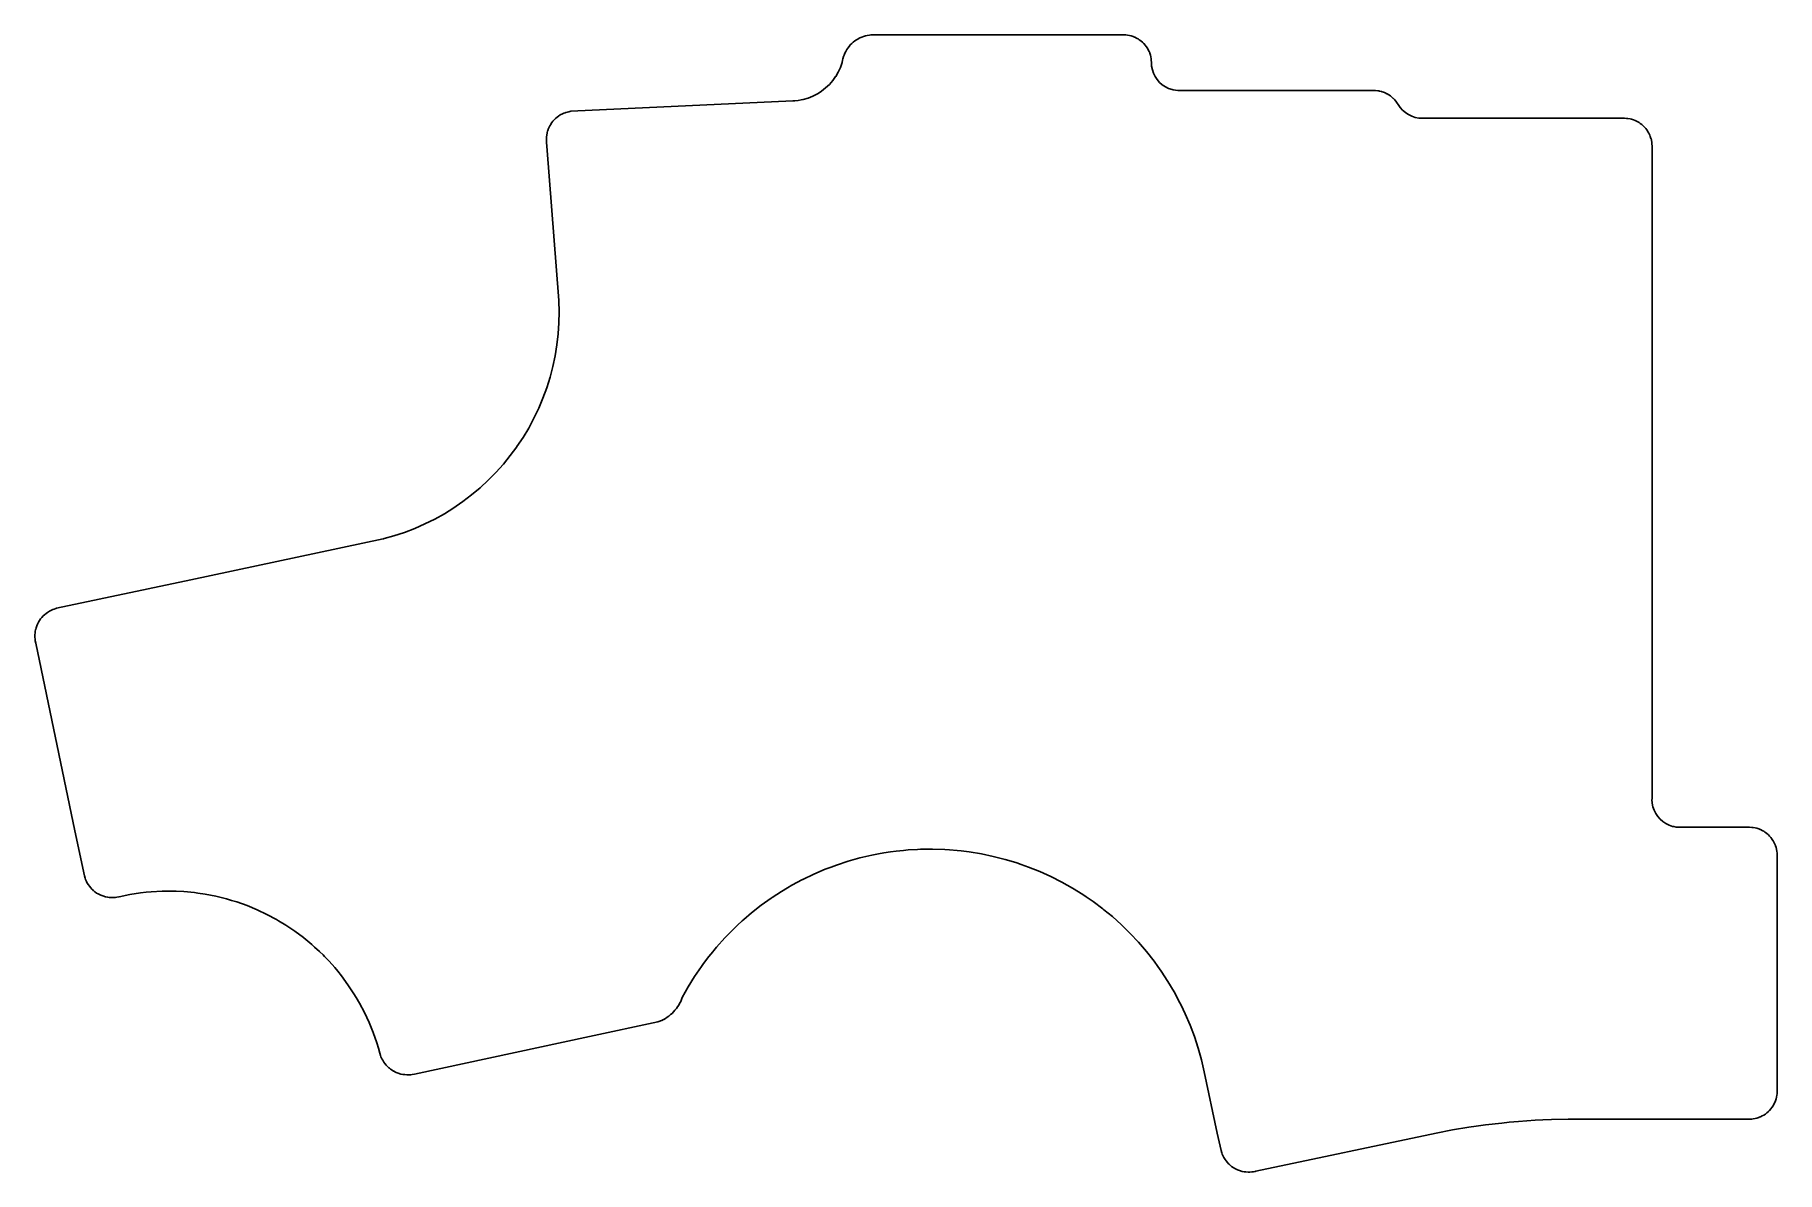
# Model space of a CAD drawing. Extents: x 84 to 209, y -140 to -58.
import ezdxf

# ---------------------------------------------------------------- set-up
doc = ezdxf.new("R2010")
doc.units = 0
doc.layers.add('BLACK', color=7, linetype='CONTINUOUS')

msp = doc.modelspace()

# ---------------------------------------------------------------- linework, layer by layer
at = {"layer": 'BLACK', "linetype": 'CONTINUOUS'}
for p, q in [((142.282, -58.9427), (142.363, -58.8095)), ((142.363, -58.8091), (142.434, -58.701)), ((142.363, -58.8095), (142.363, -58.8091)), ((142.434, -58.7002), (142.529, -58.5784)), ((142.434, -58.701), (142.434, -58.7002)), ((142.529, -58.5784), (142.53, -58.5779)), ((142.53, -58.5779), (142.615, -58.4796)), ((142.615, -58.4789), (142.724, -58.3697)), ((142.615, -58.4796), (142.615, -58.4789)), ((142.724, -58.3692), (142.807, -58.2955)), ((142.724, -58.3697), (142.724, -58.3692)), ((142.807, -58.2955), (142.822, -58.2828)), ((142.822, -58.2823), (142.944, -58.187)), ((142.822, -58.2828), (142.822, -58.2823)), ((142.944, -58.1865), (143.052, -58.1137)), ((142.944, -58.187), (142.944, -58.1865)), ((143.052, -58.1134), (143.144, -58.0579)), ((143.052, -58.1137), (143.052, -58.1134)), ((143.144, -58.0579), (143.185, -58.0333)), ((143.185, -58.0328), (143.301, -57.9752)), ((143.185, -58.0333), (143.185, -58.0328)), ((143.301, -57.975), (143.443, -57.9111)), ((143.301, -57.9752), (143.301, -57.975)), ((143.443, -57.9111), (143.444, -57.9107)), ((143.444, -57.9107), (143.565, -57.8693)), ((143.565, -57.8692), (143.715, -57.8223)), ((143.565, -57.8693), (143.565, -57.8692)), ((143.715, -57.8223), (143.716, -57.822)), ((143.716, -57.822), (143.837, -57.7977)), ((143.837, -57.7977), (143.996, -57.7685)), ((143.837, -57.7977), (143.837, -57.7977)), ((143.996, -57.7685), (143.998, -57.7684)), ((143.998, -57.7684), (144.098, -57.7617)), ((144.098, -57.7617), (144.147, -57.7588)), ((144.098, -57.7617), (144.098, -57.7617)), ((144.098, -57.7617), (144.098, -57.7617)), ((144.098, -57.7617), (144.098, -57.7617)), ((144.098, -57.7617), (144.098, -57.7617)), ((144.098, -57.7617), (144.098, -57.7617)), ((144.147, -57.7588), (144.274, -57.751)), ((144.274, -57.751), (144.275, -57.7513)), ((144.275, -57.7513), (144.275, -57.751)), ((144.275, -57.751), (162.275, -57.751)), ((162.275, -57.751), (162.275, -57.7511)), ((162.275, -57.7511), (162.275, -57.751)), ((162.275, -57.751), (162.275, -57.751)), ((162.275, -57.751), (162.279, -57.7513)), ((162.275, -57.751), (162.275, -57.751)), ((162.279, -57.7513), (162.442, -57.762)), ((162.442, -57.762), (162.442, -57.762)), ((162.442, -57.762), (162.54, -57.7689)), ((162.54, -57.7689), (162.541, -57.7691)), ((162.541, -57.7691), (162.692, -57.7991)), ((162.692, -57.7991), (162.692, -57.7991)), ((162.692, -57.7991), (162.807, -57.8242)), ((162.807, -57.8242), (162.808, -57.8245)), ((162.808, -57.8245), (162.95, -57.8726)), ((162.95, -57.8726), (162.95, -57.8727)), ((162.95, -57.8727), (163.064, -57.9153)), ((163.064, -57.9153), (163.066, -57.9158)), ((163.066, -57.9158), (163.198, -57.9812)), ((163.198, -57.9812), (163.199, -57.9814)), ((163.199, -57.9814), (163.247, -58.0076)), ((163.247, -58.0076), (163.307, -58.0406)), ((163.307, -58.0406), (163.308, -58.0411)), ((163.308, -58.0411), (163.395, -58.0993)), ((163.395, -58.0993), (163.43, -58.1229)), ((163.43, -58.1229), (163.431, -58.1232)), ((163.431, -58.1232), (163.53, -58.1976)), ((163.53, -58.1976), (163.531, -58.1981)), ((163.531, -58.1981), (163.627, -58.2823)), ((163.627, -58.2823), (163.641, -58.295)), ((163.641, -58.295), (163.642, -58.2955)), ((163.642, -58.2955), (163.73, -58.3833)), ((163.73, -58.3833), (163.73, -58.3838)), ((163.73, -58.3838), (163.827, -58.4943)), ((163.827, -58.4943), (163.827, -58.495)), ((163.827, -58.495), (163.902, -58.5942)), ((163.902, -58.5942), (163.902, -58.5948)), ((163.902, -58.5948), (163.984, -58.7171)), ((163.984, -58.7171), (163.984, -58.718)), ((163.984, -58.718), (164.044, -58.8263)), ((164.044, -58.8263), (164.044, -58.8267)), ((164.044, -58.8267), (164.109, -58.9594)), ((141.753, -60.4261), (141.906, -60.0971)), ((141.906, -60.0971), (141.907, -60.0968)), ((141.906, -60.0971), (141.906, -60.0971)), ((141.907, -60.0968), (142.03, -59.7515)), ((142.027, -59.7429), (142.058, -59.5743)), ((142.027, -59.7458), (142.027, -59.7429)), ((142.029, -59.7497), (142.027, -59.7458)), ((142.029, -59.7513), (142.029, -59.7497)), ((142.03, -59.7515), (142.029, -59.7513)), ((142.058, -59.5743), (142.076, -59.4766)), ((142.076, -59.4753), (142.124, -59.3208)), ((142.076, -59.4766), (142.076, -59.4753)), ((142.124, -59.3208), (142.162, -59.2035)), ((142.162, -59.2024), (142.227, -59.0589)), ((142.162, -59.2035), (142.162, -59.2024)), ((142.227, -59.0586), (142.282, -58.9436)), ((142.227, -59.0589), (142.227, -59.0586)), ((142.282, -58.9436), (142.282, -58.9427)), ((164.109, -58.9594), (164.11, -58.9605)), ((164.11, -58.9605), (164.145, -59.0558)), ((164.145, -59.0558), (164.152, -59.0747)), ((164.152, -59.0747), (164.152, -59.075)), ((164.152, -59.075), (164.2, -59.2166)), ((164.2, -59.2166), (164.201, -59.2179)), ((164.201, -59.2179), (164.226, -59.3332)), ((164.226, -59.3332), (164.226, -59.3334)), ((164.226, -59.3334), (164.256, -59.484)), ((164.256, -59.484), (164.256, -59.4854)), ((164.256, -59.4854), (164.263, -59.5826)), ((164.263, -59.5826), (164.263, -59.5826)), ((164.263, -59.5826), (164.273, -59.7408)), ((164.271, -59.75), (164.27, -59.75)), ((164.27, -59.75), (164.27, -59.7525)), ((164.27, -59.7525), (164.27, -59.7525)), ((164.27, -59.7525), (164.278, -59.8829)), ((164.272, -59.7459), (164.271, -59.75)), ((164.273, -59.7408), (164.272, -59.7456)), ((164.272, -59.7456), (164.272, -59.7459)), ((164.278, -59.8829), (164.287, -60.0117)), ((164.287, -60.0117), (164.338, -60.269)), ((140.842, -61.5697), (141.109, -61.318)), ((141.109, -61.318), (141.35, -61.0423)), ((141.35, -61.0423), (141.353, -61.0384)), ((141.353, -61.0384), (141.56, -60.7523)), ((141.56, -60.7523), (141.565, -60.7451)), ((141.565, -60.7451), (141.751, -60.429)), ((141.751, -60.429), (141.753, -60.4261)), ((164.338, -60.269), (164.422, -60.5174)), ((164.422, -60.5174), (164.538, -60.7526)), ((164.538, -60.7526), (164.684, -60.9707)), ((164.684, -60.9707), (164.857, -61.168)), ((164.857, -61.168), (165.054, -61.3409)), ((165.054, -61.3409), (165.272, -61.4866)), ((122.526, -63.251), (138.491, -62.5014)), ((138.491, -62.5014), (138.496, -62.5031)), ((138.496, -62.5031), (138.496, -62.5029)), ((138.496, -62.5029), (138.5, -62.5043)), ((138.5, -62.5053), (138.614, -62.4942)), ((138.5, -62.5043), (138.5, -62.5053)), ((138.614, -62.4942), (138.865, -62.4696)), ((138.865, -62.4696), (139.08, -62.4278)), ((138.865, -62.4696), (138.865, -62.4696)), ((138.865, -62.4696), (138.865, -62.4696)), ((139.08, -62.4278), (139.225, -62.3997)), ((139.225, -62.3997), (139.577, -62.2962)), ((139.225, -62.3997), (139.225, -62.3997)), ((139.225, -62.3997), (139.225, -62.3997)), ((139.577, -62.2961), (139.748, -62.2281)), ((139.577, -62.2962), (139.577, -62.2961)), ((139.577, -62.2961), (139.577, -62.2961)), ((139.748, -62.2281), (139.918, -62.1602)), ((139.918, -62.1602), (140.244, -61.9927)), ((140.244, -61.9926), (140.443, -61.8656)), ((140.244, -61.9927), (140.244, -61.9926)), ((140.244, -61.9926), (140.244, -61.9926)), ((140.443, -61.8656), (140.553, -61.7953)), ((140.553, -61.7952), (140.842, -61.5699)), ((140.553, -61.7953), (140.553, -61.7952)), ((140.553, -61.7952), (140.553, -61.7952)), ((140.842, -61.5699), (140.842, -61.5697)), ((140.842, -61.5699), (140.842, -61.5699)), ((165.272, -61.4866), (165.508, -61.6027)), ((165.508, -61.6027), (165.756, -61.687)), ((165.756, -61.687), (165.756, -61.687)), ((165.756, -61.687), (165.756, -61.687)), ((165.756, -61.687), (165.841, -61.7039)), ((165.841, -61.7039), (166.013, -61.7381)), ((166.013, -61.7381), (166.17, -61.7484)), ((166.17, -61.7484), (166.273, -61.7551)), ((166.273, -61.7551), (166.275, -61.7553)), ((166.275, -61.7544), (166.277, -61.7536)), ((166.275, -61.7553), (166.275, -61.7544)), ((166.277, -61.7536), (166.279, -61.7518)), ((166.279, -61.7518), (166.283, -61.751)), ((166.283, -61.751), (180.275, -61.751)), ((180.275, -61.751), (180.275, -61.751)), ((180.275, -61.751), (180.275, -61.7511)), ((180.275, -61.7511), (180.275, -61.751)), ((180.275, -61.751), (180.275, -61.751)), ((180.275, -61.751), (180.381, -61.758)), ((180.381, -61.758), (180.381, -61.758)), ((180.381, -61.758), (180.397, -61.7592)), ((180.397, -61.7592), (180.548, -61.7706)), ((180.548, -61.7706), (180.55, -61.7708)), ((180.55, -61.7708), (180.623, -61.7855)), ((180.623, -61.7855), (180.682, -61.7972)), ((180.682, -61.7972), (180.682, -61.7972)), ((180.682, -61.7972), (180.824, -61.8297)), ((180.824, -61.8297), (180.825, -61.83)), ((180.825, -61.83), (180.855, -61.8403)), ((180.855, -61.8403), (180.956, -61.8749)), ((180.956, -61.8749), (180.957, -61.8751)), ((180.957, -61.8751), (181.044, -61.9095)), ((181.044, -61.9095), (181.088, -61.9268)), ((181.088, -61.9268), (181.089, -61.9272)), ((181.089, -61.9272), (181.21, -61.9873)), ((181.21, -61.9873), (181.215, -61.9895)), ((181.215, -61.9895), (181.215, -61.9899)), ((181.215, -61.9899), (181.337, -62.0602)), ((181.337, -62.0602), (181.337, -62.0607)), ((181.337, -62.0607), (181.454, -62.1389)), ((181.454, -62.1389), (181.455, -62.1395)), ((181.455, -62.1395), (181.565, -62.2278)), ((181.565, -62.2278), (181.565, -62.2281)), ((181.565, -62.2281), (181.669, -62.3201)), ((181.669, -62.3201), (181.67, -62.3209)), ((181.67, -62.3209), (181.768, -62.4276)), ((181.768, -62.4276), (181.769, -62.4278)), ((181.769, -62.4278), (181.834, -62.5029)), ((181.834, -62.5029), (181.857, -62.5296)), ((181.857, -62.5296), (181.858, -62.5308)), ((181.858, -62.5308), (181.952, -62.6696)), ((121.227, -63.9656), (121.292, -63.8929)), ((121.292, -63.8929), (121.325, -63.8552)), ((121.325, -63.8552), (121.326, -63.8545)), ((121.326, -63.8545), (121.416, -63.7676)), ((121.416, -63.7676), (121.417, -63.7672)), ((121.417, -63.7672), (121.528, -63.6703)), ((121.528, -63.6703), (121.529, -63.6696)), ((121.529, -63.6696), (121.63, -63.5968)), ((121.63, -63.5968), (121.631, -63.5965)), ((121.631, -63.5965), (121.755, -63.5147)), ((121.755, -63.5147), (121.756, -63.5141)), ((121.756, -63.5141), (121.803, -63.4896)), ((121.803, -63.4896), (121.865, -63.457)), ((121.865, -63.457), (121.866, -63.4568)), ((121.866, -63.4568), (122.001, -63.3912)), ((122.001, -63.3912), (122.002, -63.3907)), ((122.002, -63.3907), (122.115, -63.351)), ((122.115, -63.351), (122.151, -63.339)), ((122.115, -63.351), (122.115, -63.351)), ((122.151, -63.339), (122.261, -63.3024)), ((122.261, -63.3024), (122.263, -63.302)), ((122.263, -63.302), (122.361, -63.2825)), ((122.361, -63.2825), (122.524, -63.2512)), ((122.524, -63.2512), (122.525, -63.2511)), ((122.525, -63.2511), (122.525, -63.251)), ((122.525, -63.251), (122.526, -63.251)), ((122.525, -63.2511), (122.525, -63.2511)), ((181.952, -62.6696), (181.952, -62.6697)), ((181.952, -62.6697), (182.006, -62.7508)), ((182.006, -62.7508), (182.007, -62.7556)), ((182.007, -62.7556), (182.007, -62.7555)), ((182.007, -62.7555), (182.008, -62.7599)), ((182.008, -62.7599), (182.007, -62.7604)), ((182.007, -62.7604), (182.008, -62.7625)), ((182.008, -62.7625), (182.158, -62.9772)), ((182.158, -62.9772), (182.158, -62.9773)), ((182.158, -62.9773), (182.159, -62.9776)), ((182.159, -62.9776), (182.337, -63.1735)), ((182.337, -63.1735), (182.539, -63.3451)), ((182.539, -63.3451), (182.539, -63.3453)), ((182.539, -63.3453), (182.539, -63.3453)), ((182.539, -63.3453), (182.574, -63.3683)), ((182.574, -63.3683), (182.761, -63.4895)), ((182.761, -63.4895), (182.761, -63.4896)), ((182.761, -63.4896), (182.999, -63.6041)), ((182.999, -63.6041), (182.999, -63.6041)), ((182.999, -63.6041), (182.999, -63.6043)), ((182.999, -63.6043), (183, -63.6044)), ((183, -63.6044), (183, -63.6044)), ((183, -63.6044), (183.118, -63.6437)), ((183.118, -63.6437), (183.251, -63.6877)), ((183.251, -63.6877), (183.251, -63.6878)), ((183.251, -63.6878), (183.251, -63.6878)), ((183.251, -63.6878), (183.51, -63.7382)), ((183.51, -63.7382), (183.51, -63.7382)), ((183.51, -63.7382), (183.511, -63.7383)), ((183.511, -63.7383), (183.775, -63.7553)), ((183.775, -63.7543), (183.777, -63.7535)), ((183.775, -63.7553), (183.775, -63.7543)), ((183.777, -63.7535), (183.779, -63.7518)), ((183.779, -63.7518), (183.783, -63.751)), ((183.783, -63.751), (198.275, -63.751)), ((198.275, -63.751), (198.275, -63.751)), ((198.275, -63.751), (198.275, -63.7511)), ((198.275, -63.7511), (198.275, -63.751)), ((198.275, -63.751), (198.275, -63.751)), ((198.275, -63.751), (198.29, -63.752)), ((198.29, -63.752), (198.442, -63.762)), ((198.442, -63.762), (198.442, -63.762)), ((198.442, -63.762), (198.54, -63.7689)), ((198.54, -63.7689), (198.541, -63.7691)), ((198.541, -63.7691), (198.692, -63.7991)), ((198.692, -63.7991), (198.692, -63.7991)), ((198.692, -63.7991), (198.807, -63.8242)), ((198.807, -63.8242), (198.808, -63.8245)), ((198.808, -63.8245), (198.95, -63.8726)), ((198.95, -63.8726), (198.95, -63.8727)), ((198.95, -63.8727), (199.064, -63.9153)), ((120.761, -65.2315), (120.772, -65.0778)), ((120.772, -65.0776), (120.783, -64.9585)), ((120.772, -65.0778), (120.772, -65.0776)), ((120.783, -64.9572), (120.813, -64.81)), ((120.783, -64.9585), (120.783, -64.9572)), ((120.813, -64.8097), (120.82, -64.7811)), ((120.813, -64.81), (120.813, -64.8097)), ((120.82, -64.7811), (120.842, -64.6897)), ((120.842, -64.6886), (120.865, -64.6216)), ((120.842, -64.6897), (120.842, -64.6886)), ((120.865, -64.6216), (120.891, -64.5481)), ((120.891, -64.5476), (120.937, -64.4316)), ((120.891, -64.5481), (120.891, -64.5476)), ((120.937, -64.4306), (121.003, -64.2984)), ((120.937, -64.4316), (120.937, -64.4306)), ((121.003, -64.2984), (121.004, -64.2978)), ((121.004, -64.2978), (121.066, -64.1889)), ((121.066, -64.1881), (121.149, -64.0659)), ((121.066, -64.1889), (121.066, -64.1881)), ((121.149, -64.0659), (121.15, -64.0652)), ((121.15, -64.0652), (121.227, -63.9662)), ((121.227, -63.9662), (121.227, -63.9656)), ((199.064, -63.9153), (199.066, -63.9158)), ((199.066, -63.9158), (199.198, -63.9812)), ((199.198, -63.9812), (199.199, -63.9814)), ((199.199, -63.9814), (199.247, -64.0076)), ((199.247, -64.0076), (199.307, -64.0406)), ((199.307, -64.0406), (199.308, -64.0411)), ((199.308, -64.0411), (199.344, -64.0652)), ((199.344, -64.0652), (199.43, -64.1229)), ((199.43, -64.1229), (199.431, -64.1232)), ((199.431, -64.1232), (199.53, -64.1976)), ((199.53, -64.1976), (199.531, -64.1981)), ((199.531, -64.1981), (199.641, -64.295)), ((199.641, -64.295), (199.642, -64.2955)), ((199.642, -64.2955), (199.73, -64.3833)), ((199.73, -64.3833), (199.73, -64.3838)), ((199.73, -64.3838), (199.827, -64.4943)), ((199.827, -64.4943), (199.827, -64.495)), ((199.827, -64.495), (199.902, -64.5943)), ((199.902, -64.5943), (199.902, -64.5948)), ((199.902, -64.5948), (199.982, -64.7142)), ((199.982, -64.7142), (199.984, -64.7171)), ((199.984, -64.7171), (199.984, -64.718)), ((199.984, -64.718), (200.044, -64.8263)), ((200.044, -64.8263), (200.044, -64.8267)), ((200.044, -64.8267), (200.109, -64.9594)), ((200.109, -64.9594), (200.11, -64.9605)), ((200.11, -64.9605), (200.145, -65.0558)), ((200.145, -65.0558), (200.152, -65.0747)), ((200.152, -65.0747), (200.152, -65.075)), ((200.152, -65.075), (200.2, -65.2166)), ((120.761, -65.233), (120.761, -65.2315)), ((120.766, -65.3326), (120.761, -65.233)), ((120.766, -65.3327), (120.766, -65.3326)), ((120.766, -65.3334), (120.766, -65.3327)), ((120.776, -65.4997), (120.766, -65.3334)), ((120.776, -65.4999), (120.776, -65.4997)), ((120.776, -65.5001), (120.776, -65.4999)), ((120.795, -65.7504), (120.776, -65.5001)), ((121.65, -76.8665), (120.795, -65.7504)), ((200.2, -65.2166), (200.201, -65.2179)), ((200.201, -65.2179), (200.226, -65.3332)), ((200.226, -65.3332), (200.226, -65.3334)), ((200.226, -65.3334), (200.256, -65.484)), ((200.256, -65.484), (200.256, -65.4854)), ((200.256, -65.4854), (200.257, -65.5)), ((200.257, -65.5), (200.263, -65.5826)), ((200.263, -65.5826), (200.263, -65.5826)), ((200.263, -65.5826), (200.274, -65.7496)), ((200.274, -65.7496), (200.274, -65.7498)), ((200.274, -65.7498), (200.274, -65.75)), ((200.274, -65.75), (200.274, -65.7502)), ((200.274, -65.7502), (200.274, -65.7504)), ((200.274, -65.7504), (200.274, -112.741)), ((121.651, -76.8705), (121.65, -76.8665)), ((121.654, -76.8727), (121.651, -76.8705)), ((121.655, -76.8748), (121.654, -76.8727)), ((121.656, -76.8747), (121.655, -76.8748)), ((121.678, -77.6692), (121.656, -76.8747)), ((121.662, -78.4638), (121.678, -77.6692)), ((121.608, -79.2568), (121.662, -78.4638)), ((121.389, -80.8308), (121.518, -80.0464)), ((121.518, -80.0455), (121.608, -79.257)), ((121.518, -80.0464), (121.518, -80.0455)), ((121.608, -79.2569), (121.608, -79.2568)), ((121.608, -79.257), (121.608, -79.2569)), ((121.224, -81.6083), (121.389, -80.8308)), ((120.785, -83.1354), (121.023, -82.377)), ((121.023, -82.377), (121.224, -81.6083)), ((120.203, -84.614), (120.511, -83.8818)), ((120.511, -83.8817), (120.785, -83.1354)), ((120.511, -83.8818), (120.511, -83.8817)), ((120.511, -83.8818), (120.511, -83.8818)), ((119.86, -85.3312), (120.203, -84.6141)), ((120.203, -84.6141), (120.203, -84.614)), ((120.203, -84.614), (120.203, -84.614)), ((119.075, -86.7127), (119.484, -86.0313)), ((119.484, -86.0313), (119.86, -85.3312)), ((118.162, -88.0137), (118.634, -87.3742)), ((118.634, -87.374), (118.637, -87.3702)), ((118.634, -87.3742), (118.634, -87.374)), ((118.634, -87.3742), (118.634, -87.3742)), ((118.637, -87.3702), (119.075, -86.7128)), ((119.075, -86.7128), (119.075, -86.7127)), ((119.075, -86.7128), (119.075, -86.7128)), ((117.131, -89.2227), (117.661, -88.6305)), ((117.661, -88.6305), (118.162, -88.0138)), ((118.162, -88.0138), (118.162, -88.0137)), ((118.162, -88.0137), (118.162, -88.0137)), ((115.99, -90.3288), (116.574, -89.7893)), ((116.574, -89.7892), (117.131, -89.2228)), ((116.574, -89.7893), (116.574, -89.7892)), ((116.574, -89.7892), (116.574, -89.7892)), ((117.131, -89.2228), (117.131, -89.2227)), ((117.131, -89.2228), (117.131, -89.2228)), ((114.27, -91.653), (114.749, -91.3221)), ((114.749, -91.322), (115.381, -90.8401)), ((114.749, -91.3221), (114.749, -91.322)), ((114.749, -91.3221), (114.749, -91.3221)), ((115.381, -90.8401), (115.99, -90.3288)), ((112.015, -92.9354), (112.727, -92.5812)), ((112.727, -92.5812), (113.421, -92.1935)), ((112.727, -92.5812), (112.727, -92.5812)), ((112.727, -92.5812), (112.727, -92.5812)), ((113.421, -92.1935), (114.095, -91.7736)), ((113.421, -92.1935), (113.421, -92.1935)), ((113.421, -92.1935), (113.421, -92.1935)), ((114.095, -91.7735), (114.27, -91.653)), ((114.095, -91.7736), (114.095, -91.7735)), ((114.095, -91.7736), (114.095, -91.7736)), ((109.096, -93.9861), (109.792, -93.7914)), ((109.792, -93.7914), (110.176, -93.6639)), ((110.176, -93.6639), (110.546, -93.5414)), ((110.546, -93.5413), (111.288, -93.2558)), ((110.546, -93.5414), (110.546, -93.5413)), ((110.546, -93.5413), (110.546, -93.5413)), ((110.546, -93.5413), (110.546, -93.5413)), ((110.546, -93.5413), (110.546, -93.5413)), ((111.288, -93.2558), (112.015, -92.9355)), ((111.288, -93.2558), (111.288, -93.2558)), ((111.288, -93.2558), (111.288, -93.2558)), ((112.015, -92.9355), (112.015, -92.9354)), ((95.193, -96.944), (109.017, -94.0027)), ((109.017, -94.0027), (109.026, -94.0044)), ((109.026, -94.0044), (109.026, -94.0045)), ((109.026, -94.0045), (109.026, -94.0045)), ((109.026, -94.0045), (109.026, -94.0055)), ((109.026, -94.0055), (109.03, -94.0045)), ((109.03, -94.0045), (109.096, -93.9861)), ((85.5258, -99.0009), (95.193, -96.944)), ((84.1091, -100.252), (84.159, -100.133)), ((84.159, -100.133), (84.1593, -100.132)), ((84.1593, -100.132), (84.2282, -99.998)), ((84.2282, -99.998), (84.2285, -99.9974)), ((84.2285, -99.9974), (84.2949, -99.8867)), ((84.2949, -99.8867), (84.2953, -99.8861)), ((84.2953, -99.8861), (84.381, -99.7624)), ((84.381, -99.7624), (84.3816, -99.7617)), ((84.3816, -99.7617), (84.463, -99.6617)), ((84.463, -99.6617), (84.4634, -99.6612)), ((84.4634, -99.6612), (84.5647, -99.5496)), ((84.5647, -99.5496), (84.5654, -99.5488)), ((84.5654, -99.5488), (84.6598, -99.4618)), ((84.6598, -99.4618), (84.6601, -99.4615)), ((84.6601, -99.4615), (84.7756, -99.3636)), ((84.7756, -99.3636), (84.7766, -99.3629)), ((84.7766, -99.3629), (84.8813, -99.2909)), ((84.8813, -99.2909), (84.8816, -99.2907)), ((84.8816, -99.2907), (85.01, -99.208)), ((85.01, -99.208), (85.0112, -99.2074)), ((85.0112, -99.2074), (85.1221, -99.1525)), ((85.1221, -99.1525), (85.1223, -99.1524)), ((85.1223, -99.1524), (85.2635, -99.0857)), ((85.2635, -99.0857), (85.2649, -99.0852)), ((85.2649, -99.0852), (85.3659, -99.0521)), ((85.3659, -99.0521), (85.472, -99.018)), ((85.3659, -99.0521), (85.3659, -99.0521)), ((85.472, -99.018), (85.5247, -99.0012)), ((85.5247, -99.0012), (85.5251, -99.001)), ((85.5251, -99.001), (85.5253, -99.0011)), ((85.5253, -99.0011), (85.5254, -99.001)), ((85.5254, -99.001), (85.5258, -99.0009)), ((83.9662, -100.948), (83.9716, -100.882)), ((83.9662, -100.949), (83.9662, -100.948)), ((83.97, -101.073), (83.9662, -100.949)), ((83.9776, -101.229), (83.97, -101.073)), ((83.9716, -100.882), (83.9787, -100.795)), ((83.9777, -101.23), (83.9776, -101.229)), ((83.9961, -101.335), (83.9777, -101.23)), ((83.9787, -100.795), (83.9788, -100.795)), ((83.9788, -100.795), (83.993, -100.669)), ((83.993, -100.669), (83.9932, -100.668)), ((83.9932, -100.668), (84.0252, -100.52)), ((84.0259, -101.5), (83.9961, -101.335)), ((84.0252, -100.52), (84.0253, -100.519)), ((84.0253, -100.519), (84.0577, -100.395)), ((84.0577, -100.395), (84.058, -100.394)), ((84.058, -100.394), (84.1088, -100.252)), ((84.1088, -100.252), (84.1091, -100.252)), ((84.026, -101.5), (84.0259, -101.5)), ((86.8497, -115.013), (84.026, -101.5)), ((84.026, -101.5), (84.026, -101.5)), ((200.271, -112.75), (200.27, -112.75)), ((200.27, -112.75), (200.287, -113.012)), ((200.272, -112.746), (200.271, -112.75)), ((200.274, -112.741), (200.272, -112.746)), ((200.272, -112.746), (200.272, -112.746)), ((200.287, -113.012), (200.338, -113.269)), ((200.338, -113.269), (200.422, -113.517)), ((200.422, -113.517), (200.538, -113.753)), ((200.538, -113.753), (200.684, -113.971)), ((200.684, -113.971), (200.857, -114.168)), ((87.5258, -118.249), (86.8497, -115.013)), ((200.857, -114.168), (201.054, -114.341)), ((201.054, -114.341), (201.272, -114.487)), ((201.272, -114.487), (201.508, -114.603)), ((201.508, -114.603), (201.756, -114.687)), ((201.756, -114.687), (201.756, -114.687)), ((201.756, -114.687), (201.756, -114.687)), ((201.756, -114.687), (201.841, -114.704)), ((201.841, -114.704), (202.013, -114.738)), ((202.013, -114.738), (202.17, -114.748)), ((202.17, -114.748), (202.273, -114.755)), ((202.273, -114.755), (202.275, -114.755)), ((202.275, -114.755), (202.275, -114.754)), ((202.275, -114.754), (202.277, -114.754)), ((202.277, -114.754), (202.279, -114.752)), ((202.279, -114.752), (202.283, -114.751)), ((202.283, -114.751), (207.275, -114.751)), ((207.275, -114.751), (207.275, -114.751)), ((207.275, -114.751), (207.275, -114.751)), ((207.275, -114.751), (207.275, -114.751)), ((207.275, -114.751), (207.275, -114.751)), ((207.275, -114.751), (207.286, -114.752)), ((207.286, -114.752), (207.442, -114.762)), ((207.442, -114.762), (207.442, -114.762)), ((207.442, -114.762), (207.54, -114.769)), ((207.54, -114.769), (207.541, -114.769)), ((207.541, -114.769), (207.692, -114.799)), ((207.692, -114.799), (207.692, -114.799)), ((207.692, -114.799), (207.807, -114.824)), ((207.807, -114.824), (207.808, -114.825)), ((207.808, -114.825), (207.95, -114.873)), ((207.95, -114.873), (207.95, -114.873)), ((207.95, -114.873), (208.064, -114.915)), ((208.064, -114.915), (208.066, -114.916)), ((208.066, -114.916), (208.198, -114.981)), ((208.198, -114.981), (208.199, -114.981)), ((208.199, -114.981), (208.247, -115.008)), ((208.247, -115.008), (208.307, -115.041)), ((208.307, -115.041), (208.308, -115.041)), ((208.308, -115.041), (208.395, -115.099)), ((208.395, -115.099), (208.43, -115.123)), ((208.43, -115.123), (208.431, -115.123)), ((208.431, -115.123), (208.53, -115.198)), ((208.53, -115.198), (208.531, -115.198)), ((208.531, -115.198), (208.641, -115.295)), ((145.513, -116.521), (145.029, -116.59)), ((145.901, -116.466), (145.513, -116.521)), ((146.448, -116.412), (145.901, -116.466)), ((145.901, -116.466), (145.901, -116.466)), ((145.901, -116.466), (145.901, -116.466)), ((145.901, -116.466), (145.901, -116.466)), ((145.901, -116.466), (145.901, -116.466)), ((146.777, -116.379), (146.448, -116.412)), ((147.449, -116.342), (146.777, -116.379)), ((147.656, -116.331), (147.449, -116.342)), ((147.657, -116.331), (147.656, -116.331)), ((147.656, -116.331), (147.656, -116.331)), ((147.656, -116.331), (147.656, -116.331)), ((148.537, -116.321), (147.657, -116.331)), ((147.657, -116.331), (147.657, -116.331)), ((149.417, -116.349), (148.537, -116.321)), ((148.537, -116.321), (148.537, -116.321)), ((148.537, -116.321), (148.537, -116.321)), ((148.537, -116.321), (148.537, -116.321)), ((148.537, -116.321), (148.537, -116.321)), ((149.737, -116.373), (149.417, -116.349)), ((149.417, -116.349), (149.417, -116.349)), ((149.417, -116.349), (149.417, -116.349)), ((150.295, -116.416), (149.737, -116.373)), ((150.589, -116.451), (150.295, -116.416)), ((150.295, -116.416), (150.295, -116.416)), ((150.295, -116.416), (150.295, -116.416)), ((151.17, -116.521), (150.589, -116.451)), ((152.039, -116.664), (151.17, -116.521)), ((151.17, -116.521), (151.17, -116.521)), ((151.17, -116.521), (151.17, -116.521)), ((151.17, -116.521), (151.17, -116.521)), ((208.641, -115.295), (208.642, -115.295)), ((208.642, -115.295), (208.73, -115.383)), ((208.73, -115.383), (208.73, -115.384)), ((208.73, -115.384), (208.827, -115.494)), ((208.827, -115.494), (208.827, -115.495)), ((208.827, -115.495), (208.902, -115.594)), ((208.902, -115.594), (208.902, -115.595)), ((208.902, -115.595), (208.984, -115.717)), ((208.984, -115.717), (208.984, -115.718)), ((208.984, -115.718), (209.044, -115.826)), ((209.044, -115.826), (209.044, -115.827)), ((209.044, -115.827), (209.109, -115.959)), ((209.109, -115.959), (209.11, -115.961)), ((209.11, -115.961), (209.145, -116.056)), ((209.145, -116.056), (209.152, -116.075)), ((209.152, -116.075), (209.152, -116.075)), ((209.152, -116.075), (209.2, -116.217)), ((209.2, -116.217), (209.201, -116.218)), ((209.201, -116.218), (209.226, -116.333)), ((209.226, -116.333), (209.226, -116.333)), ((209.226, -116.333), (209.256, -116.484)), ((209.256, -116.484), (209.256, -116.485)), ((209.256, -116.485), (209.263, -116.583)), ((140.797, -117.776), (139.987, -118.122)), ((141.235, -117.611), (140.797, -117.776)), ((141.621, -117.465), (141.235, -117.611)), ((142.458, -117.191), (141.621, -117.465)), ((141.621, -117.465), (141.621, -117.465)), ((141.621, -117.465), (141.621, -117.465)), ((141.621, -117.465), (141.621, -117.465)), ((141.621, -117.465), (141.621, -117.465)), ((143.306, -116.954), (142.458, -117.191)), ((142.458, -117.191), (142.458, -117.191)), ((142.458, -117.191), (142.458, -117.191)), ((142.458, -117.191), (142.458, -117.191)), ((142.458, -117.191), (142.458, -117.191)), ((144.163, -116.753), (143.306, -116.953)), ((143.306, -116.953), (143.306, -116.954)), ((143.306, -116.954), (143.306, -116.954)), ((144.636, -116.664), (144.163, -116.753)), ((145.029, -116.59), (144.636, -116.664)), ((145.029, -116.59), (145.029, -116.59)), ((145.029, -116.59), (145.029, -116.59)), ((152.901, -116.845), (152.039, -116.664)), ((152.039, -116.664), (152.039, -116.664)), ((152.039, -116.664), (152.039, -116.664)), ((153.754, -117.063), (152.901, -116.845)), ((153.754, -117.064), (153.754, -117.063)), ((154.175, -117.191), (153.754, -117.064)), ((153.754, -117.064), (153.754, -117.064)), ((154.597, -117.319), (154.175, -117.191)), ((154.902, -117.426), (154.597, -117.319)), ((154.597, -117.319), (154.597, -117.319)), ((154.597, -117.319), (154.597, -117.319)), ((155.428, -117.611), (154.902, -117.426)), ((156.245, -117.939), (155.428, -117.611)), ((209.263, -116.583), (209.263, -116.583)), ((209.263, -116.583), (209.274, -116.75)), ((209.274, -116.75), (209.274, -116.75)), ((209.274, -116.75), (209.274, -116.75)), ((209.274, -116.75), (209.274, -116.75)), ((209.274, -116.75), (209.274, -116.75)), ((209.274, -116.75), (209.274, -133.75)), ((87.526, -118.25), (87.5258, -118.249)), ((87.5262, -118.25), (87.526, -118.25)), ((87.526, -118.25), (87.526, -118.25)), ((87.526, -118.25), (87.526, -118.25)), ((87.5772, -118.409), (87.5262, -118.25)), ((87.5772, -118.41), (87.5772, -118.409)), ((87.6102, -118.51), (87.5772, -118.41)), ((87.6107, -118.511), (87.6102, -118.51)), ((87.6775, -118.653), (87.6107, -118.511)), ((87.6776, -118.653), (87.6775, -118.653)), ((87.7323, -118.764), (87.6776, -118.653)), ((87.733, -118.765), (87.7323, -118.764)), ((87.8158, -118.894), (87.733, -118.765)), ((87.816, -118.894), (87.8158, -118.894)), ((87.8879, -118.998), (87.816, -118.894)), ((87.8886, -118.999), (87.8879, -118.998)), ((87.9865, -119.115), (87.8886, -118.999)), ((138.417, -118.919), (138.086, -119.115)), ((139.182, -118.509), (138.417, -118.919)), ((138.417, -118.919), (138.417, -118.919)), ((138.417, -118.919), (138.417, -118.919)), ((139.193, -118.503), (139.182, -118.509)), ((139.987, -118.122), (139.193, -118.503)), ((157.047, -118.302), (156.245, -117.939)), ((157.833, -118.7), (157.047, -118.302)), ((158.601, -119.131), (157.833, -118.7)), ((87.9869, -119.115), (87.9865, -119.115)), ((88.0738, -119.21), (87.9869, -119.115)), ((88.0745, -119.21), (88.0738, -119.21)), ((88.1331, -119.263), (88.0745, -119.21)), ((88.1862, -119.312), (88.1331, -119.263)), ((88.1867, -119.312), (88.1862, -119.312)), ((88.2144, -119.335), (88.1867, -119.312)), ((88.2866, -119.393), (88.2144, -119.335)), ((88.2874, -119.394), (88.2866, -119.393)), ((88.4111, -119.48), (88.2874, -119.394)), ((88.4117, -119.48), (88.4111, -119.48)), ((88.5223, -119.546), (88.4117, -119.48)), ((88.523, -119.547), (88.5223, -119.546)), ((88.6569, -119.616), (88.523, -119.547)), ((88.6577, -119.616), (88.6569, -119.616)), ((88.7078, -119.637), (88.6577, -119.616)), ((88.7765, -119.666), (88.7078, -119.637)), ((88.7771, -119.666), (88.7765, -119.666)), ((88.9191, -119.717), (88.7771, -119.666)), ((88.92, -119.717), (88.9191, -119.717)), ((88.9702, -119.73), (88.92, -119.717)), ((89.0442, -119.75), (88.9702, -119.73)), ((89.0446, -119.75), (89.0442, -119.75)), ((89.1927, -119.782), (89.0446, -119.75)), ((89.1939, -119.782), (89.1927, -119.782)), ((89.2064, -119.783), (89.1939, -119.782)), ((89.3201, -119.796), (89.2064, -119.783)), ((89.3203, -119.796), (89.3201, -119.796)), ((89.4727, -119.809), (89.3203, -119.796)), ((89.4741, -119.809), (89.4727, -119.809)), ((89.5976, -119.805), (89.4741, -119.809)), ((89.5977, -119.805), (89.5976, -119.805)), ((89.754, -119.797), (89.5977, -119.805)), ((89.7554, -119.797), (89.754, -119.797)), ((89.8597, -119.779), (89.7554, -119.797)), ((90.0158, -119.751), (89.8597, -119.779)), ((89.8597, -119.779), (89.8597, -119.779)), ((90.0204, -119.749), (90.0158, -119.751)), ((90.0216, -119.747), (90.0204, -119.749)), ((90.0239, -119.745), (90.0216, -119.747)), ((90.7877, -119.587), (90.0237, -119.744)), ((90.0237, -119.744), (90.0239, -119.745)), ((91.5586, -119.468), (90.7877, -119.587)), ((91.9766, -119.425), (91.5586, -119.468)), ((92.3342, -119.387), (91.9766, -119.425)), ((92.3344, -119.387), (92.3342, -119.387)), ((92.3342, -119.387), (92.3342, -119.387)), ((93.1132, -119.345), (92.3344, -119.387)), ((93.1134, -119.345), (93.1132, -119.345)), ((93.4654, -119.343), (93.1134, -119.345)), ((93.1134, -119.345), (93.1134, -119.345)), ((93.8932, -119.341), (93.4654, -119.343)), ((94.1372, -119.352), (93.8932, -119.341)), ((94.6723, -119.376), (94.1372, -119.352)), ((94.6724, -119.376), (94.6723, -119.376)), ((94.6723, -119.376), (94.6723, -119.376)), ((94.6726, -119.376), (94.6724, -119.376)), ((95.4488, -119.45), (94.6726, -119.376)), ((94.6726, -119.376), (94.6726, -119.376)), ((95.449, -119.45), (95.4488, -119.45)), ((95.4488, -119.45), (95.4488, -119.45)), ((95.6897, -119.485), (95.449, -119.45)), ((96.2208, -119.562), (95.6897, -119.485)), ((96.2209, -119.562), (96.2208, -119.562)), ((96.2208, -119.562), (96.2208, -119.562)), ((96.9864, -119.712), (96.2209, -119.562)), ((96.9865, -119.712), (96.9864, -119.712)), ((97.7433, -119.9), (96.9865, -119.712)), ((96.9865, -119.712), (96.9865, -119.712)), ((97.7434, -119.9), (97.7433, -119.9)), ((98.1168, -120.012), (97.7434, -119.9)), ((98.4901, -120.125), (98.1168, -120.012)), ((98.4903, -120.125), (98.4901, -120.125)), ((98.4901, -120.125), (98.4901, -120.125)), ((99.225, -120.386), (98.4903, -120.125)), ((136.922, -119.849), (136.206, -120.363)), ((136.992, -119.804), (136.922, -119.849)), ((137.659, -119.368), (136.992, -119.804)), ((138.086, -119.115), (137.659, -119.368)), ((137.659, -119.368), (137.659, -119.368)), ((137.659, -119.368), (137.659, -119.368)), ((137.659, -119.368), (137.659, -119.368)), ((137.659, -119.368), (137.659, -119.368)), ((159.349, -119.596), (158.601, -119.131)), ((159.572, -119.749), (159.349, -119.596)), ((159.349, -119.596), (159.349, -119.596)), ((160.076, -120.093), (159.572, -119.749)), ((160.78, -120.621), (160.076, -120.093)), ((99.2252, -120.386), (99.225, -120.386)), ((99.9458, -120.684), (99.2252, -120.386)), ((99.946, -120.684), (99.9458, -120.684)), ((99.9458, -120.684), (99.9458, -120.684)), ((99.9461, -120.684), (99.946, -120.684)), ((100.651, -121.017), (99.9461, -120.684)), ((99.9461, -120.684), (99.9461, -120.684)), ((101.339, -121.385), (100.651, -121.017)), ((100.651, -121.017), (100.651, -121.017)), ((100.651, -121.017), (100.651, -121.017)), ((101.498, -121.481), (101.339, -121.385)), ((101.339, -121.385), (101.339, -121.385)), ((101.339, -121.385), (101.339, -121.385)), ((102.008, -121.786), (101.498, -121.481)), ((134.845, -121.481), (134.513, -121.792)), ((134.956, -121.385), (134.845, -121.48)), ((134.845, -121.48), (134.845, -121.481)), ((135.513, -120.907), (134.956, -121.385)), ((136.206, -120.363), (135.513, -120.907)), ((135.513, -120.907), (135.513, -120.907)), ((135.513, -120.907), (135.513, -120.907)), ((160.857, -120.684), (160.78, -120.621)), ((160.78, -120.621), (160.78, -120.621)), ((160.78, -120.621), (160.78, -120.621)), ((161.461, -121.18), (160.857, -120.684)), ((162.117, -121.768), (161.461, -121.18)), ((102.656, -122.22), (102.008, -121.786)), ((102.008, -121.786), (102.008, -121.786)), ((102.008, -121.786), (102.008, -121.786)), ((102.008, -121.786), (102.008, -121.786)), ((103.282, -122.686), (102.656, -122.22)), ((102.656, -122.22), (102.656, -122.22)), ((102.656, -122.22), (102.656, -122.22)), ((103.315, -122.713), (103.282, -122.686)), ((103.282, -122.686), (103.282, -122.686)), ((103.282, -122.686), (103.282, -122.686)), ((103.884, -123.182), (103.315, -122.713)), ((133.587, -122.713), (133, -123.369)), ((133.909, -122.383), (133.587, -122.713)), ((134.203, -122.083), (133.909, -122.383)), ((134.513, -121.792), (134.203, -122.083)), ((134.203, -122.083), (134.203, -122.083)), ((134.203, -122.083), (134.203, -122.083)), ((162.747, -122.383), (162.117, -121.768)), ((163.349, -123.026), (162.747, -122.383)), ((104.089, -123.369), (103.884, -123.182)), ((104.447, -123.694), (104.089, -123.369)), ((104.461, -123.707), (104.447, -123.694)), ((104.691, -123.938), (104.461, -123.707)), ((104.806, -124.054), (104.691, -123.938)), ((105.011, -124.26), (104.806, -124.054)), ((132.441, -124.05), (132.058, -124.561)), ((132.718, -123.712), (132.441, -124.05)), ((132.441, -124.05), (132.441, -124.05)), ((132.441, -124.05), (132.441, -124.05)), ((132.803, -123.609), (132.718, -123.712)), ((133, -123.369), (132.803, -123.609)), ((163.923, -123.694), (163.349, -123.026)), ((164.467, -124.387), (163.923, -123.694)), ((105.125, -124.387), (105.011, -124.26)), ((105.011, -124.26), (105.011, -124.26)), ((105.011, -124.26), (105.011, -124.26)), ((105.533, -124.84), (105.125, -124.387)), ((105.747, -125.102), (105.533, -124.84)), ((105.533, -124.84), (105.533, -124.84)), ((105.533, -124.84), (105.533, -124.84)), ((106.025, -125.444), (105.747, -125.102)), ((131.913, -124.754), (131.416, -125.481)), ((132.058, -124.561), (131.913, -124.754)), ((164.73, -124.754), (164.467, -124.387)), ((164.467, -124.387), (164.467, -124.387)), ((164.98, -125.102), (164.73, -124.754)), ((165.461, -125.84), (164.98, -125.102)), ((106.487, -126.073), (106.025, -125.444)), ((106.918, -126.723), (106.487, -126.073)), ((130.951, -126.23), (130.52, -126.997)), ((131.416, -125.481), (130.951, -126.23)), ((165.91, -126.598), (165.461, -125.84)), ((106.918, -126.724), (106.918, -126.723)), ((107.079, -126.995), (106.918, -126.724)), ((106.918, -126.724), (106.918, -126.724)), ((107.315, -127.395), (107.079, -126.995)), ((107.679, -128.084), (107.315, -127.395)), ((107.315, -127.395), (107.315, -127.395)), ((130.105, -127.791), (130.004, -127.916)), ((130.106, -127.79), (130.105, -127.791)), ((130.187, -127.675), (130.106, -127.79)), ((130.275, -127.541), (130.187, -127.675)), ((130.187, -127.675), (130.187, -127.675)), ((130.342, -127.417), (130.275, -127.54)), ((130.275, -127.54), (130.275, -127.541)), ((130.416, -127.273), (130.342, -127.416)), ((130.342, -127.416), (130.342, -127.417)), ((130.467, -127.144), (130.416, -127.272)), ((130.416, -127.272), (130.416, -127.273)), ((130.521, -127.007), (130.467, -127.144)), ((130.467, -127.144), (130.467, -127.144)), ((130.52, -126.997), (130.521, -126.998)), ((130.521, -126.998), (130.521, -126.999)), ((130.521, -126.999), (130.522, -127.004)), ((130.522, -127.004), (130.521, -127.007)), ((166.325, -127.374), (165.91, -126.598)), ((166.405, -127.541), (166.325, -127.374)), ((166.325, -127.374), (166.325, -127.374)), ((166.325, -127.374), (166.325, -127.374)), ((166.706, -128.168), (166.405, -127.541)), ((108.008, -128.792), (107.679, -128.084)), ((107.679, -128.084), (107.679, -128.084)), ((107.679, -128.084), (107.679, -128.084)), ((108.302, -129.514), (108.008, -128.792)), ((128.774, -128.749), (123.86, -129.802)), ((128.775, -128.749), (128.774, -128.749)), ((128.776, -128.749), (128.775, -128.749)), ((128.775, -128.749), (128.775, -128.749)), ((128.775, -128.749), (128.775, -128.749)), ((128.919, -128.692), (128.776, -128.749)), ((128.97, -128.672), (128.919, -128.692)), ((128.919, -128.692), (128.919, -128.692)), ((128.919, -128.692), (128.919, -128.692)), ((128.919, -128.692), (128.919, -128.692)), ((129.047, -128.641), (128.97, -128.672)), ((129.048, -128.641), (129.047, -128.641)), ((129.191, -128.567), (129.048, -128.641)), ((129.192, -128.567), (129.191, -128.567)), ((129.315, -128.5), (129.192, -128.567)), ((129.316, -128.5), (129.315, -128.5)), ((129.45, -128.412), (129.316, -128.5)), ((129.565, -128.331), (129.45, -128.412)), ((129.45, -128.412), (129.45, -128.412)), ((129.566, -128.33), (129.565, -128.331)), ((129.691, -128.229), (129.566, -128.33)), ((129.796, -128.135), (129.691, -128.229)), ((129.691, -128.229), (129.691, -128.229)), ((129.797, -128.135), (129.796, -128.135)), ((129.91, -128.022), (129.797, -128.135)), ((130.004, -127.916), (129.91, -128.021)), ((129.91, -128.021), (129.91, -128.022)), ((130.004, -127.916), (130.004, -127.916)), ((167.053, -128.978), (166.706, -128.168)), ((167.363, -129.802), (167.053, -128.978)), ((167.053, -128.978), (167.053, -128.978)), ((167.053, -128.978), (167.053, -128.978)), ((108.56, -130.25), (108.302, -129.514)), ((108.302, -129.514), (108.302, -129.514)), ((108.56, -130.251), (108.56, -130.25)), ((108.56, -130.25), (108.56, -130.25)), ((108.56, -130.25), (108.56, -130.25)), ((108.675, -130.639), (108.56, -130.251)), ((108.56, -130.251), (108.56, -130.251)), ((123.86, -129.802), (111.277, -132.499)), ((167.637, -130.639), (167.363, -129.802)), ((167.363, -129.802), (167.363, -129.802)), ((108.781, -130.998), (108.675, -130.639)), ((108.779, -131.003), (108.779, -131)), ((108.779, -131), (108.78, -131)), ((108.779, -131.009), (108.779, -131.003)), ((108.779, -131.003), (108.779, -131.003)), ((108.827, -131.159), (108.779, -131.009)), ((108.78, -130.999), (108.781, -130.998)), ((108.78, -131), (108.78, -130.999)), ((108.78, -131), (108.78, -131)), ((108.86, -131.26), (108.827, -131.159)), ((108.827, -131.159), (108.827, -131.159)), ((108.861, -131.261), (108.86, -131.26)), ((108.927, -131.403), (108.861, -131.261)), ((108.928, -131.403), (108.927, -131.403)), ((108.982, -131.514), (108.928, -131.403)), ((108.983, -131.515), (108.982, -131.514)), ((109.066, -131.644), (108.983, -131.515)), ((167.875, -131.487), (167.637, -130.639)), ((168.075, -132.345), (167.875, -131.487)), ((109.138, -131.748), (109.066, -131.644)), ((109.066, -131.644), (109.066, -131.644)), ((109.139, -131.749), (109.138, -131.748)), ((109.237, -131.865), (109.139, -131.749)), ((109.324, -131.96), (109.237, -131.865)), ((109.237, -131.865), (109.237, -131.865)), ((109.325, -131.96), (109.324, -131.96)), ((109.383, -132.013), (109.325, -131.96)), ((109.436, -132.062), (109.383, -132.013)), ((109.437, -132.062), (109.436, -132.062)), ((109.464, -132.085), (109.437, -132.062)), ((109.537, -132.143), (109.464, -132.085)), ((109.537, -132.144), (109.537, -132.143)), ((109.661, -132.23), (109.537, -132.144)), ((109.662, -132.23), (109.661, -132.23)), ((109.772, -132.296), (109.662, -132.23)), ((109.773, -132.297), (109.772, -132.296)), ((109.907, -132.366), (109.773, -132.297)), ((109.908, -132.366), (109.907, -132.366)), ((109.958, -132.387), (109.908, -132.366)), ((110.026, -132.416), (109.958, -132.387)), ((110.027, -132.416), (110.026, -132.416)), ((110.169, -132.467), (110.027, -132.416)), ((110.17, -132.467), (110.169, -132.467)), ((110.22, -132.48), (110.17, -132.467)), ((110.294, -132.5), (110.22, -132.48)), ((110.295, -132.5), (110.294, -132.5)), ((110.443, -132.532), (110.295, -132.5)), ((110.444, -132.532), (110.443, -132.532)), ((110.456, -132.533), (110.444, -132.532)), ((110.57, -132.546), (110.456, -132.533)), ((110.723, -132.559), (110.57, -132.546)), ((110.57, -132.546), (110.57, -132.546)), ((110.724, -132.559), (110.723, -132.559)), ((110.848, -132.555), (110.724, -132.559)), ((111.004, -132.547), (110.848, -132.555)), ((110.848, -132.555), (110.848, -132.555)), ((111.005, -132.547), (111.004, -132.547)), ((111.11, -132.529), (111.005, -132.547)), ((111.273, -132.499), (111.11, -132.529)), ((111.11, -132.529), (111.11, -132.529)), ((111.275, -132.499), (111.273, -132.499)), ((111.273, -132.499), (111.273, -132.499)), ((111.277, -132.499), (111.275, -132.499)), ((111.275, -132.499), (111.275, -132.499)), ((111.275, -132.499), (111.275, -132.499)), ((111.277, -132.499), (111.277, -132.499)), ((168.072, -132.354), (168.074, -132.346)), ((169.01, -136.751), (168.072, -132.354)), ((168.074, -132.346), (168.074, -132.345)), ((168.074, -132.345), (168.074, -132.345)), ((168.074, -132.345), (168.075, -132.345)), ((209.256, -134.016), (209.226, -134.167)), ((209.263, -133.918), (209.256, -134.015)), ((209.256, -134.015), (209.256, -134.016)), ((209.274, -133.75), (209.263, -133.918)), ((209.263, -133.918), (209.263, -133.918)), ((209.274, -133.75), (209.274, -133.75)), ((209.274, -133.75), (209.274, -133.75)), ((209.274, -133.75), (209.274, -133.75)), ((209.274, -133.75), (209.274, -133.75)), ((208.53, -135.302), (208.431, -135.377)), ((208.531, -135.302), (208.53, -135.302)), ((208.641, -135.205), (208.531, -135.302)), ((208.642, -135.204), (208.641, -135.205)), ((208.729, -135.117), (208.642, -135.204)), ((208.73, -135.116), (208.729, -135.117)), ((208.827, -135.006), (208.73, -135.116)), ((208.902, -134.906), (208.827, -135.005)), ((208.827, -135.005), (208.827, -135.006)), ((208.984, -134.783), (208.902, -134.905)), ((208.902, -134.905), (208.902, -134.906)), ((209.044, -134.674), (208.984, -134.782)), ((208.984, -134.782), (208.984, -134.783)), ((209.109, -134.541), (209.044, -134.673)), ((209.044, -134.673), (209.044, -134.674)), ((209.11, -134.539), (209.109, -134.541)), ((209.152, -134.425), (209.11, -134.539)), ((209.2, -134.283), (209.152, -134.425)), ((209.152, -134.425), (209.152, -134.425)), ((209.201, -134.282), (209.2, -134.283)), ((209.226, -134.167), (209.201, -134.282)), ((209.226, -134.167), (209.226, -134.167)), ((185.924, -136.524), (184.749, -136.746)), ((187.104, -136.329), (185.924, -136.524)), ((187.631, -136.255), (187.104, -136.329)), ((187.104, -136.329), (187.104, -136.329)), ((187.104, -136.329), (187.104, -136.329)), ((188.288, -136.163), (187.631, -136.255)), ((189.476, -136.023), (188.288, -136.163)), ((189.99, -135.975), (189.476, -136.023)), ((190.667, -135.912), (189.99, -135.975)), ((191.86, -135.829), (190.667, -135.912)), ((190.667, -135.912), (190.667, -135.912)), ((190.667, -135.912), (190.667, -135.912)), ((190.667, -135.912), (190.667, -135.912)), ((190.667, -135.912), (190.667, -135.912)), ((192.42, -135.803), (191.86, -135.829)), ((191.86, -135.829), (191.86, -135.829)), ((191.86, -135.829), (191.86, -135.829)), ((193.054, -135.773), (192.42, -135.803)), ((194.25, -135.746), (193.054, -135.773)), ((193.054, -135.773), (193.054, -135.773)), ((193.054, -135.773), (193.054, -135.773)), ((194.254, -135.748), (194.25, -135.746)), ((194.25, -135.746), (194.25, -135.746)), ((194.258, -135.749), (194.254, -135.747)), ((194.254, -135.747), (194.254, -135.748)), ((206.905, -135.749), (194.258, -135.749)), ((207.275, -135.749), (206.905, -135.749)), ((207.276, -135.749), (207.275, -135.749)), ((207.275, -135.749), (207.275, -135.749)), ((207.275, -135.749), (207.275, -135.749)), ((207.275, -135.749), (207.275, -135.749)), ((207.275, -135.749), (207.275, -135.749)), ((207.328, -135.746), (207.276, -135.749)), ((207.443, -135.738), (207.328, -135.746)), ((207.54, -135.731), (207.443, -135.738)), ((207.443, -135.738), (207.443, -135.738)), ((207.541, -135.731), (207.54, -135.731)), ((207.692, -135.701), (207.541, -135.731)), ((207.807, -135.676), (207.692, -135.701)), ((207.692, -135.701), (207.692, -135.701)), ((207.808, -135.675), (207.807, -135.676)), ((207.95, -135.627), (207.808, -135.675)), ((207.991, -135.612), (207.95, -135.627)), ((207.95, -135.627), (207.95, -135.627)), ((208.064, -135.585), (207.991, -135.612)), ((208.066, -135.584), (208.064, -135.585)), ((208.198, -135.519), (208.066, -135.584)), ((208.199, -135.519), (208.198, -135.519)), ((208.307, -135.459), (208.199, -135.519)), ((208.308, -135.459), (208.307, -135.459)), ((208.43, -135.377), (208.308, -135.459)), ((208.431, -135.377), (208.43, -135.377)), ((169.276, -137.999), (169.01, -136.751)), ((184.74, -136.751), (171.775, -139.499)), ((184.742, -136.751), (184.74, -136.751)), ((184.746, -136.749), (184.742, -136.751)), ((184.749, -136.747), (184.746, -136.749)), ((184.746, -136.749), (184.746, -136.749)), ((184.749, -136.746), (184.749, -136.747)), ((169.276, -138), (169.276, -137.999)), ((169.327, -138.159), (169.276, -138)), ((169.276, -138), (169.276, -138)), ((169.276, -138), (169.276, -138)), ((169.276, -138), (169.276, -138)), ((169.327, -138.16), (169.327, -138.159)), ((169.36, -138.26), (169.327, -138.16)), ((169.361, -138.261), (169.36, -138.26)), ((169.427, -138.403), (169.361, -138.261)), ((169.428, -138.403), (169.427, -138.403)), ((169.482, -138.514), (169.428, -138.403)), ((169.483, -138.515), (169.482, -138.514)), ((169.566, -138.644), (169.483, -138.515)), ((169.638, -138.748), (169.566, -138.644)), ((169.566, -138.644), (169.566, -138.644)), ((169.639, -138.749), (169.638, -138.748)), ((169.737, -138.865), (169.639, -138.749)), ((169.824, -138.96), (169.737, -138.865)), ((169.737, -138.865), (169.737, -138.865)), ((169.825, -138.96), (169.824, -138.96)), ((169.883, -139.013), (169.825, -138.96)), ((169.936, -139.062), (169.883, -139.013)), ((169.937, -139.062), (169.936, -139.062)), ((169.964, -139.085), (169.937, -139.062)), ((170.037, -139.143), (169.964, -139.085)), ((170.037, -139.144), (170.037, -139.143)), ((170.161, -139.23), (170.037, -139.144)), ((170.162, -139.23), (170.161, -139.23)), ((170.272, -139.296), (170.162, -139.23)), ((170.273, -139.297), (170.272, -139.296)), ((170.407, -139.366), (170.273, -139.297)), ((170.408, -139.366), (170.407, -139.366)), ((170.458, -139.387), (170.408, -139.366)), ((170.526, -139.416), (170.458, -139.387)), ((170.527, -139.416), (170.526, -139.416)), ((170.669, -139.467), (170.527, -139.416)), ((170.67, -139.467), (170.669, -139.467)), ((170.72, -139.48), (170.67, -139.467)), ((170.794, -139.5), (170.72, -139.48)), ((170.795, -139.5), (170.794, -139.5)), ((170.943, -139.532), (170.795, -139.5)), ((170.944, -139.532), (170.943, -139.532)), ((170.956, -139.533), (170.944, -139.532)), ((171.07, -139.546), (170.956, -139.533)), ((171.223, -139.559), (171.07, -139.546)), ((171.07, -139.546), (171.07, -139.546)), ((171.224, -139.559), (171.223, -139.559)), ((171.348, -139.555), (171.224, -139.559)), ((171.504, -139.547), (171.348, -139.555)), ((171.348, -139.555), (171.348, -139.555)), ((171.505, -139.547), (171.504, -139.547)), ((171.61, -139.529), (171.505, -139.547)), ((171.74, -139.505), (171.61, -139.529)), ((171.61, -139.529), (171.61, -139.529)), ((171.775, -139.499), (171.74, -139.505)), ((171.775, -139.499), (171.775, -139.499)), ((171.775, -139.499), (171.775, -139.499))]:
    msp.add_line(p, q, dxfattribs=at)

doc.saveas('drawing.dxf')
